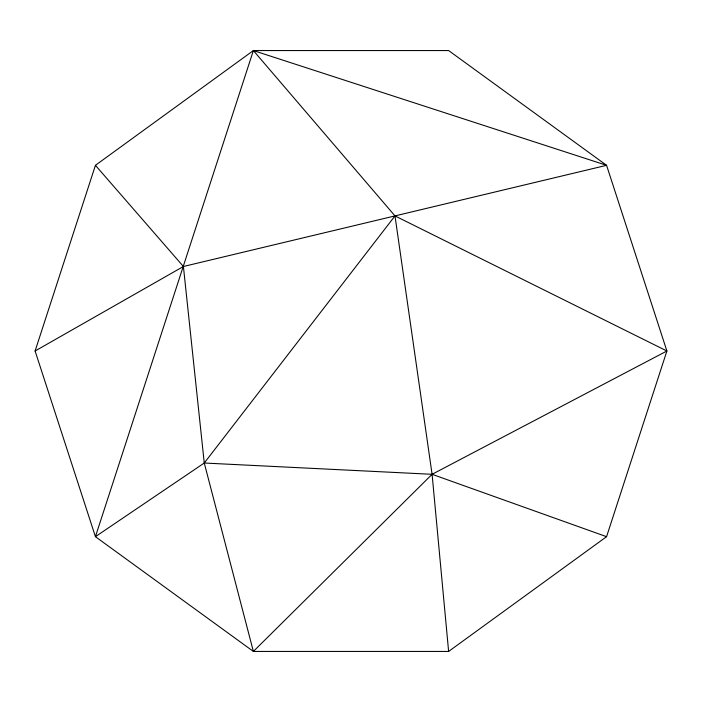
<?xml version="1.0" encoding="UTF-8"?>
<svg xmlns="http://www.w3.org/2000/svg" width="702" height="702" viewBox="0 0 702 702"><rect width="100%" height="100%" fill="white"/><g stroke="black" fill="none" stroke-linecap="round" stroke-linejoin="round"><path stroke-width="1.05" d="M35.1 351L95.428 165.321L253.378 50.562L448.622 50.562L606.572 165.321L666.9 351L606.572 536.679L448.622 651.438L253.378 651.438L95.428 536.679L35.1 351L183.406 266.497L606.572 165.321L253.378 50.562L95.428 536.679L204.264 463.022L394.989 215.909L253.378 50.562M95.428 165.321L183.406 266.497L204.264 463.022L432.09 474.306L606.572 536.679M204.264 463.022L253.378 651.438L432.09 474.306L666.9 351L394.989 215.909L432.09 474.306L448.622 651.438"/></g></svg>
